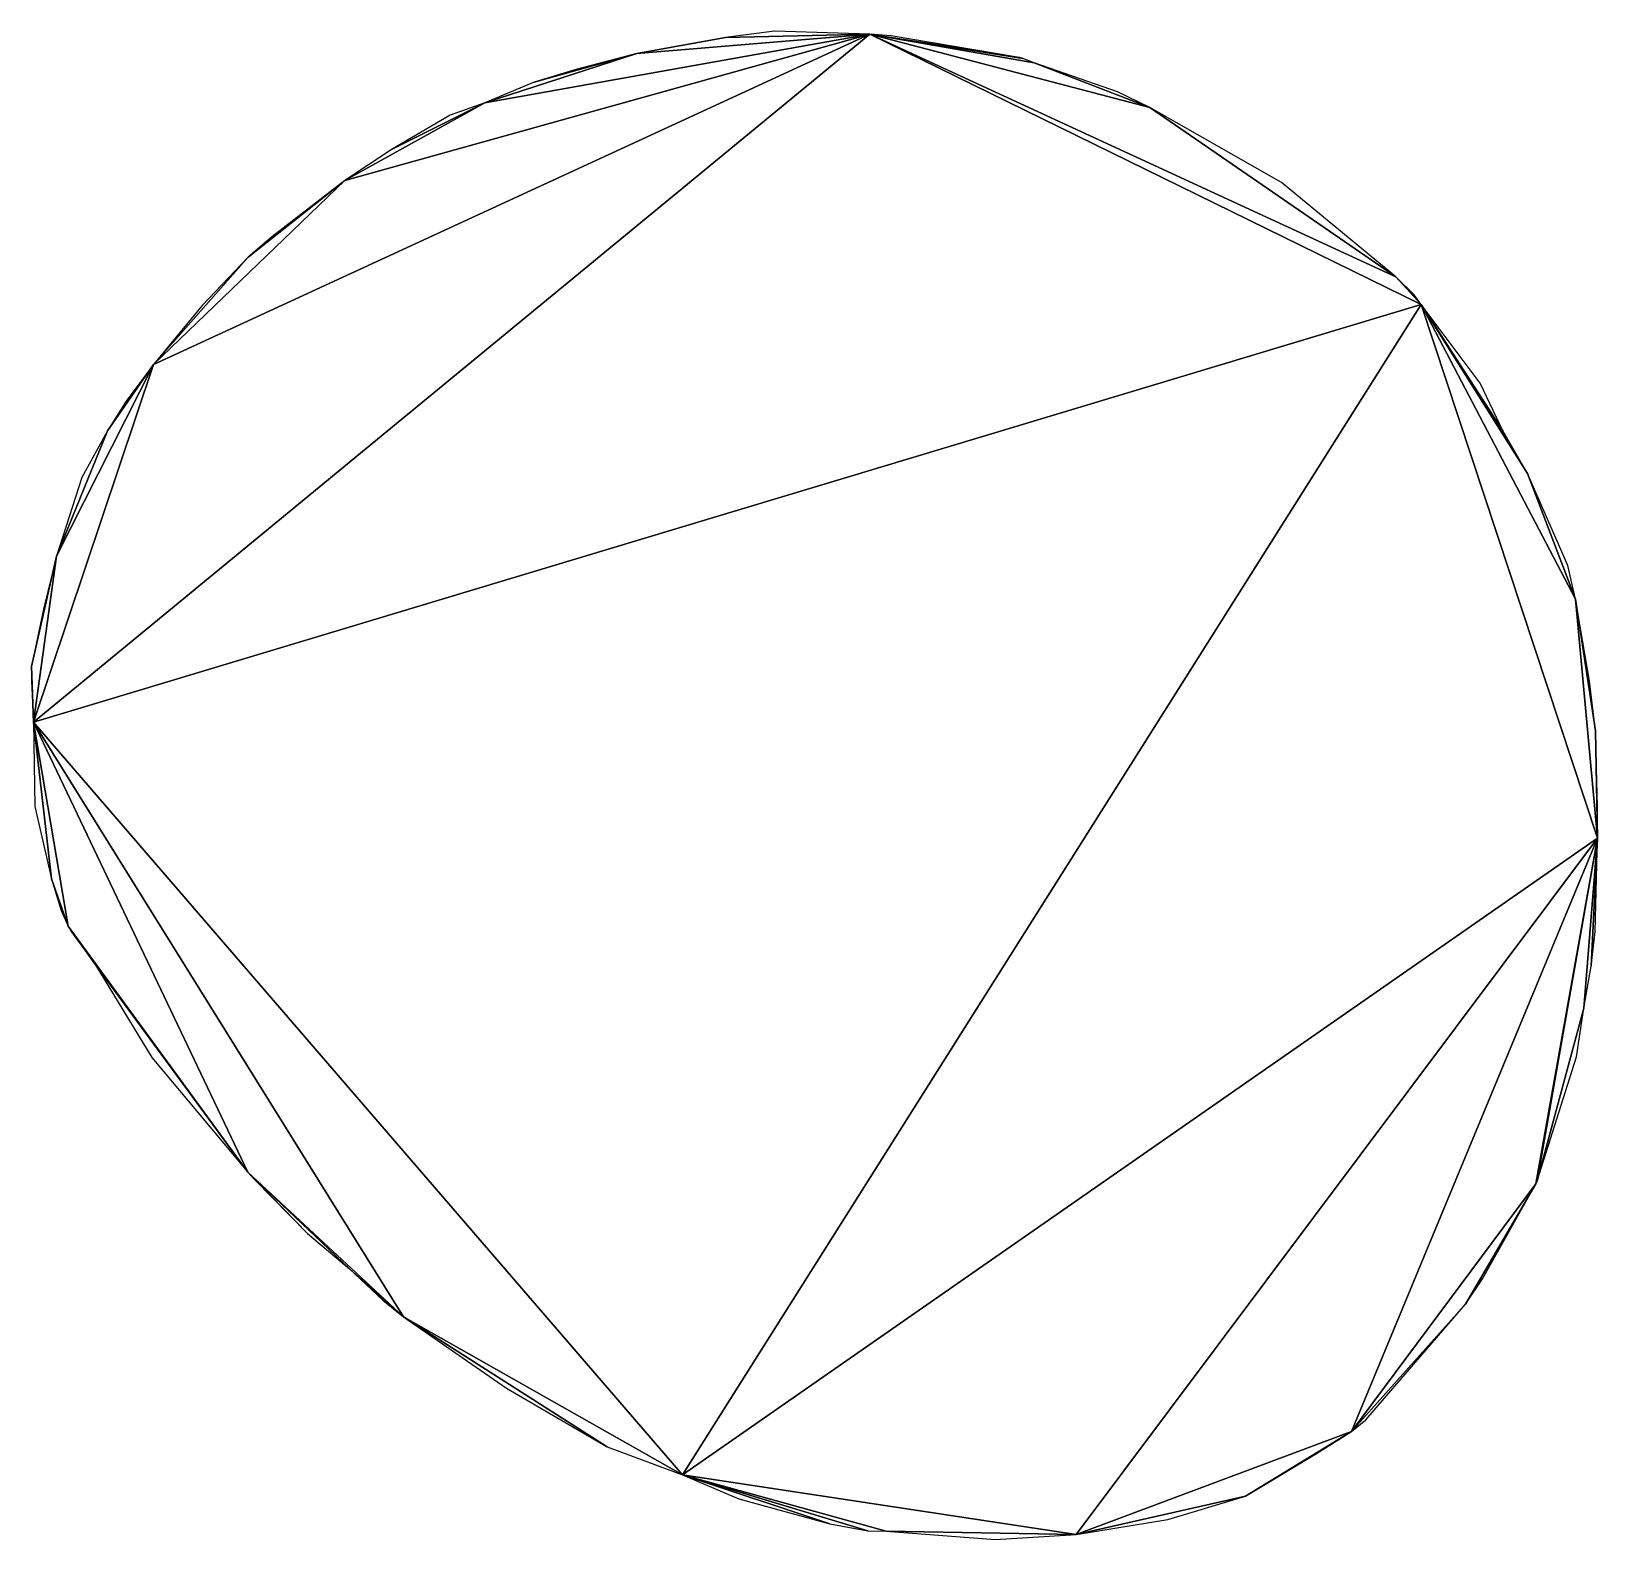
# Model space of a CAD drawing. Extents: x -40 to 59.4, y -13.6 to 39.7.
# Drawn here: x -39.95 to -29.88, y 30.03 to 39.72 of the extents above.
import ezdxf

# ---------------------------------------------------------------- set-up
doc = ezdxf.new("R2010")
doc.units = 0

msp = doc.modelspace()

# ---------------------------------------------------------------- linework, layer by layer
for points in [[(-34.563, 39.704, 162), (-39.167, 37.581, 162), (-39.938, 35.283, 162)], [(-31.019, 37.966, 162), (-34.563, 39.704, 162), (-39.938, 35.283, 162)], [(-34.563, 39.704, 162), (-37.937, 38.764, 162), (-39.167, 37.581, 162)], [(-34.563, 39.704, 162), (-37.037, 39.264, 162), (-37.937, 38.764, 162)], [(-34.563, 39.704, 162), (-36.06, 39.58, 162), (-37.037, 39.264, 162)], [(-34.563, 39.704, 162), (-35.491, 39.684, 162), (-36.06, 39.58, 162)], [(-35.491, 39.684, 162), (-36.046, 39.582, 162), (-36.06, 39.58, 162)], [(-34.563, 39.704, 162), (-35.174, 39.723, 162), (-35.491, 39.684, 162)], [(-33.627, 39.558, 162), (-34.425, 39.693, 162), (-34.563, 39.704, 162)], [(-33.579, 39.548, 162), (-33.627, 39.558, 162), (-34.563, 39.704, 162)], [(-33.506, 39.52, 162), (-33.579, 39.548, 162), (-34.563, 39.704, 162)], [(-32.763, 39.233, 162), (-33.506, 39.52, 162), (-34.563, 39.704, 162)], [(-31.182, 38.145, 162), (-32.763, 39.233, 162), (-34.563, 39.704, 162)], [(-31.019, 37.966, 162), (-31.182, 38.145, 162), (-34.563, 39.704, 162)], [(-36.06, 39.58, 162), (-36.72, 39.396, 162), (-37.037, 39.264, 162)], [(-36.06, 39.58, 162), (-36.444, 39.479, 162), (-36.72, 39.396, 162)], [(-33.579, 39.548, 162), (-33.6, 39.555, 162), (-33.627, 39.558, 162)], [(-32.763, 39.233, 162), (-32.971, 39.334, 162), (-33.506, 39.52, 162)], [(-37.037, 39.264, 162), (-37.633, 38.966, 162), (-37.937, 38.764, 162)], [(-37.037, 39.264, 162), (-37.259, 39.184, 162), (-37.633, 38.966, 162)], [(-31.182, 38.145, 162), (-31.915, 38.752, 162), (-32.763, 39.233, 162)], [(-37.937, 38.764, 162), (-38.559, 38.272, 162), (-39.167, 37.581, 162)], [(-37.937, 38.764, 162), (-38.409, 38.4, 162), (-38.559, 38.272, 162)], [(-38.559, 38.272, 162), (-38.853, 37.96, 162), (-39.167, 37.581, 162)], [(-31.038, 37.993, 162), (-31.064, 38.029, 162), (-31.182, 38.145, 162)], [(-31.019, 37.966, 162), (-31.038, 37.993, 162), (-31.182, 38.145, 162)], [(-31.019, 37.966, 162), (-39.938, 35.283, 162), (-35.767, 30.445, 162)], [(-29.884, 34.537, 162), (-31.019, 37.966, 162), (-35.767, 30.445, 162)], [(-30.493, 37.155, 162), (-30.639, 37.461, 162), (-31.019, 37.966, 162)], [(-30.334, 36.88, 162), (-30.493, 37.155, 162), (-31.019, 37.966, 162)], [(-30.026, 36.072, 162), (-30.334, 36.88, 162), (-31.019, 37.966, 162)], [(-29.884, 34.537, 162), (-30.026, 36.072, 162), (-31.019, 37.966, 162)], [(-39.167, 37.581, 162), (-39.791, 36.35, 162), (-39.938, 35.283, 162)], [(-39.167, 37.581, 162), (-39.463, 37.155, 162), (-39.791, 36.35, 162)], [(-39.167, 37.581, 162), (-39.343, 37.345, 162), (-39.463, 37.155, 162)], [(-39.463, 37.155, 162), (-39.628, 36.855, 162), (-39.791, 36.35, 162)], [(-30.026, 36.072, 162), (-30.075, 36.289, 162), (-30.334, 36.88, 162)], [(-39.791, 36.35, 162), (-39.873, 36.008, 162), (-39.95, 35.641, 162)], [(-39.791, 36.35, 162), (-39.95, 35.641, 162), (-39.938, 35.283, 162)], [(-29.897, 35.226, 162), (-29.937, 35.546, 162), (-30.026, 36.072, 162)], [(-29.884, 34.537, 162), (-29.897, 35.226, 162), (-30.026, 36.072, 162)], [(-39.95, 35.641, 162), (-39.952, 35.546, 162), (-39.938, 35.283, 162)], [(-39.938, 35.283, 162), (-39.93, 34.741, 162), (-39.822, 34.276, 162)], [(-39.938, 35.283, 162), (-39.822, 34.276, 162), (-39.715, 33.972, 162)], [(-39.938, 35.283, 162), (-39.715, 33.972, 162), (-38.56, 32.39, 162)], [(-39.938, 35.283, 162), (-38.56, 32.39, 162), (-37.559, 31.46, 162)], [(-39.938, 35.283, 162), (-37.559, 31.46, 162), (-35.767, 30.445, 162)], [(-29.884, 34.537, 162), (-29.884, 34.741, 162), (-29.897, 35.226, 162)], [(-29.884, 34.537, 162), (-35.767, 30.445, 162), (-33.236, 30.061, 162)], [(-33.236, 30.061, 162), (-31.467, 30.723, 162), (-29.884, 34.537, 162)], [(-31.467, 30.723, 162), (-30.281, 32.315, 162), (-29.884, 34.537, 162)], [(-30.281, 32.315, 162), (-30.272, 32.335, 162), (-29.884, 34.537, 162)], [(-30.272, 32.335, 162), (-29.972, 33.443, 162), (-29.884, 34.537, 162)], [(-29.972, 33.443, 162), (-29.926, 33.714, 162), (-29.884, 34.537, 162)], [(-29.926, 33.714, 162), (-29.9, 33.937, 162), (-29.884, 34.537, 162)], [(-39.822, 34.276, 162), (-39.76, 34.071, 162), (-39.715, 33.972, 162)], [(-39.715, 33.972, 162), (-39.697, 33.937, 162), (-39.544, 33.729, 162)], [(-39.715, 33.972, 162), (-39.544, 33.729, 162), (-38.56, 32.39, 162)], [(-39.544, 33.729, 162), (-39.177, 33.128, 162), (-38.56, 32.39, 162)], [(-30.272, 32.335, 162), (-30.019, 33.132, 162), (-29.972, 33.443, 162)], [(-38.56, 32.39, 162), (-38.52, 32.346, 162), (-38.176, 31.995, 162)], [(-38.56, 32.39, 162), (-38.176, 31.995, 162), (-37.906, 31.769, 162)], [(-38.56, 32.39, 162), (-37.906, 31.769, 162), (-37.559, 31.46, 162)], [(-30.281, 32.315, 162), (-30.274, 32.328, 162), (-30.272, 32.335, 162)], [(-31.467, 30.723, 162), (-30.734, 31.541, 162), (-30.281, 32.315, 162)], [(-30.734, 31.541, 162), (-30.625, 31.705, 162), (-30.281, 32.315, 162)], [(-37.906, 31.769, 162), (-37.692, 31.567, 162), (-37.559, 31.46, 162)], [(-31.467, 30.723, 162), (-31.373, 30.798, 162), (-30.734, 31.541, 162)], [(-37.559, 31.46, 162), (-36.898, 31.001, 162), (-36.251, 30.625, 162)], [(-37.559, 31.46, 162), (-36.251, 30.625, 162), (-35.767, 30.445, 162)], [(-33.236, 30.061, 162), (-32.147, 30.308, 162), (-31.467, 30.723, 162)], [(-32.147, 30.308, 162), (-31.691, 30.581, 162), (-31.467, 30.723, 162)], [(-35.767, 30.445, 162), (-35.404, 30.29, 162), (-34.819, 30.13, 162)], [(-35.767, 30.445, 162), (-34.819, 30.13, 162), (-34.575, 30.085, 162)], [(-35.767, 30.445, 162), (-34.575, 30.085, 162), (-34.458, 30.082, 162)], [(-35.767, 30.445, 162), (-34.458, 30.082, 162), (-33.236, 30.061, 162)], [(-33.236, 30.061, 162), (-32.647, 30.158, 162), (-32.147, 30.308, 162)], [(-34.458, 30.082, 162), (-33.757, 30.028, 162), (-33.236, 30.061, 162)]]:
    msp.add_3dface(points)

doc.saveas('drawing.dxf')
